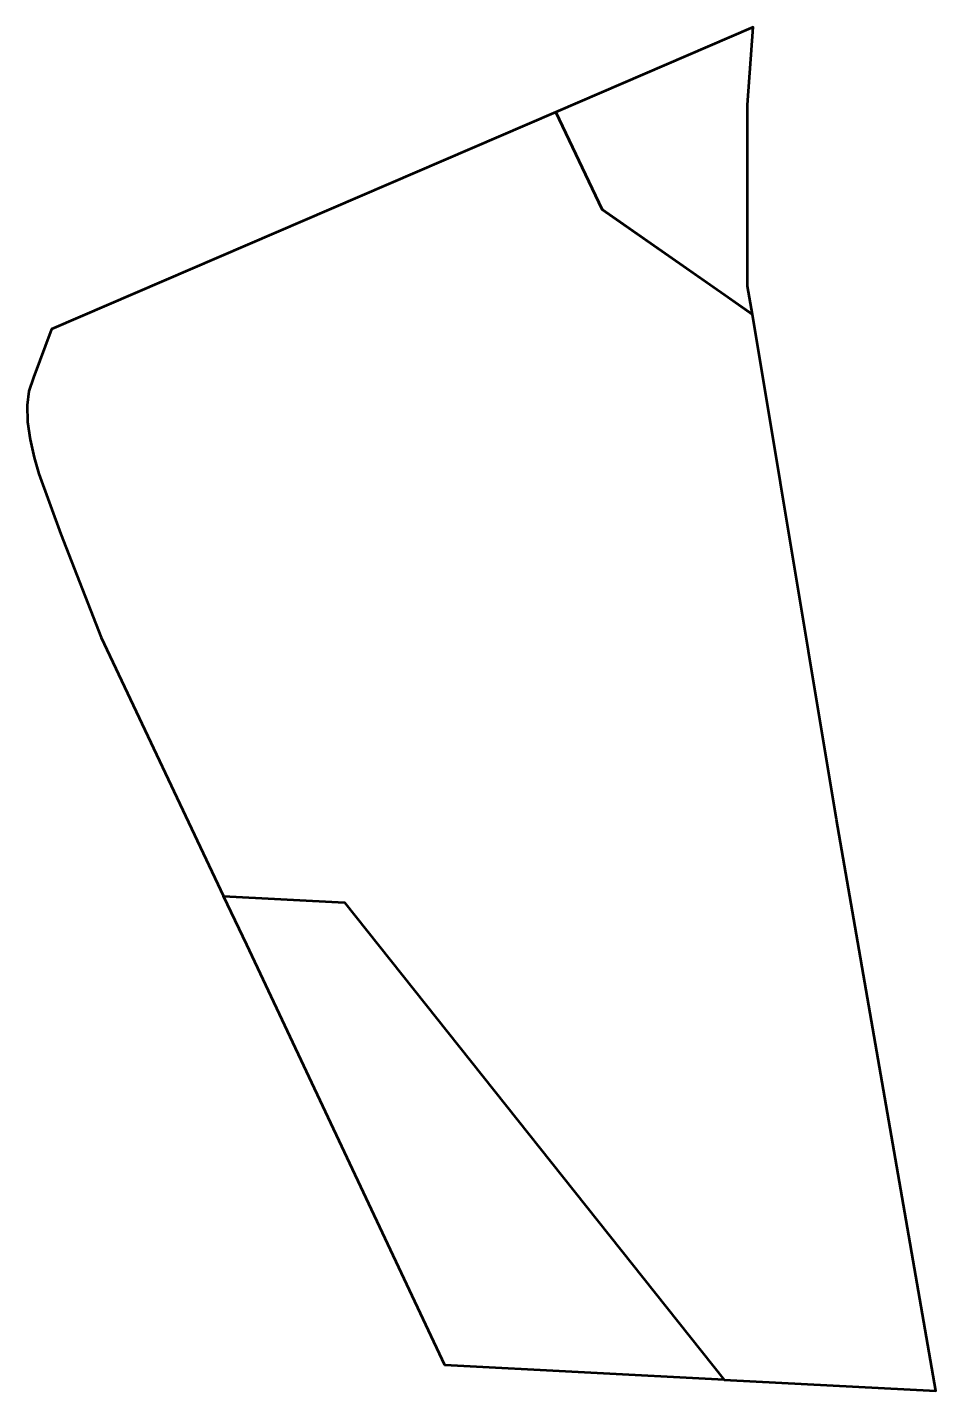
# Model space of a CAD drawing. Header units: metres. Extents: x 807984 to 808070, y 9157408 to 9157536.
import ezdxf

# ---------------------------------------------------------------- set-up
doc = ezdxf.new("R2010")
doc.units = ezdxf.units.M
doc.header["$MEASUREMENT"] = 0
doc.layers.add('2764-21063', color=1, linetype='Continuous')

msp = doc.modelspace()

# ---------------------------------------------------------------- linework, layer by layer
at = {"layer": '2764-21063', "color": 254, "lineweight": 53, "true_color": 0xcccccc}
for points in [[(808052.51, 9157509.39), (808052.06, 9157512.06), (808052.05, 9157529.15), (808052.58, 9157536.48), (808033.96, 9157528.46), (808038.32, 9157519.3), (808049.84, 9157511.26)], [(808014.03, 9157453.9), (808049.84, 9157408.88), (808023.48, 9157410.26), (808004.79, 9157449.9), (808002.6, 9157454.51)]]:
    msp.add_lwpolyline(points, close=True, dxfattribs=at)
at = {"layer": '2764-21063', "color": 40, "lineweight": 53, "true_color": 0xffbb00}
msp.add_lwpolyline([(807984.35, 9157497.58), (807984.72, 9157495.9), (807985.18, 9157494.34), (807987.25, 9157488.66), (807991.06, 9157478.92), (808002.6, 9157454.51), (808014.03, 9157453.9), (808049.84, 9157408.88), (808069.81, 9157407.84), (808060.46, 9157461.73), (808052.51, 9157509.39), (808038.32, 9157519.3), (808033.96, 9157528.46), (807986.37, 9157507.98), (807984.67, 9157503.43), (807984.24, 9157502.14), (807984.08, 9157500.82), (807984.12, 9157499.26)], close=True, dxfattribs=at)

doc.saveas('drawing.dxf')
